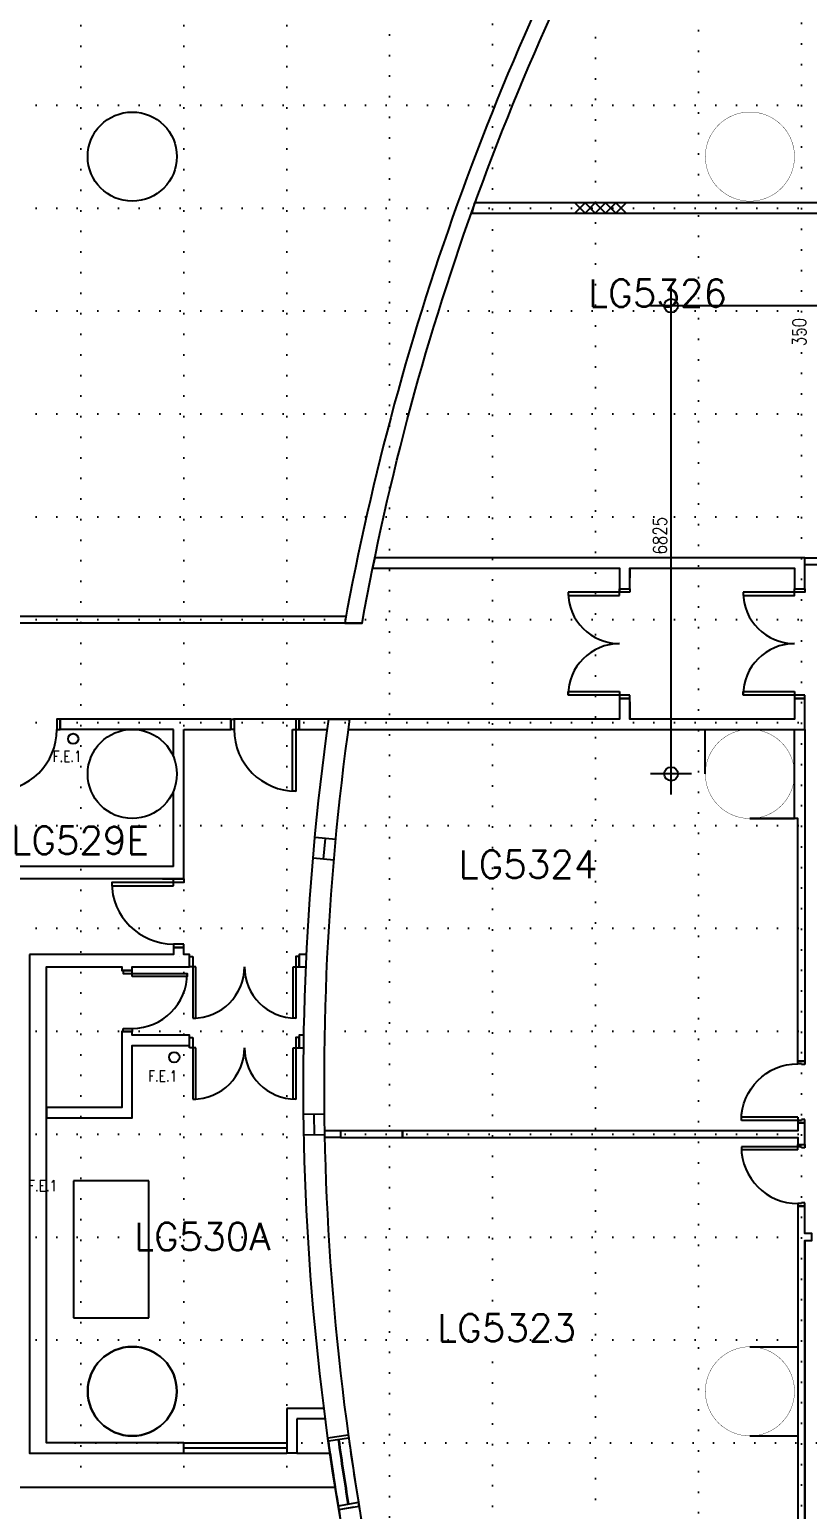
# Model space of a CAD drawing. Header units: millimetres. Extents: x -164841 to 156300, y -101000 to 60475.
# Drawn here: x -103496 to -92163, y 5079 to 26651 of the extents above; entities that cross this region are included whole.
import ezdxf

# ---------------------------------------------------------------- set-up
doc = ezdxf.new("R2010")
doc.units = ezdxf.units.MM
doc.header["$LTSCALE"] = 1200
doc.linetypes.add('s2103a$0$DOT', pattern=[0.25, 0, -0.25])
doc.linetypes.add('s2103a$0$LG5plan$0$HIDDEN', pattern=[0.375, 0.25, -0.125])
for name, color, linetype in [('s2103a$0$12', 7, 'Continuous'), ('s2103a$0$20', 7, 'Continuous'), ('s2103a$0$23', 7, 'Continuous'), ('s2103a$0$4', 7, 'Continuous'), ('s2103a$0$6', 7, 'Continuous'), ('s2103a$0$A-WallExt', 3, 'Continuous'), ('s2103a$0$dr-lib', 7, 'Continuous'), ('s2103a$0$dr-new', 2, 'Continuous'), ('s2103a$0$fence', 1, 'Continuous'), ('s2103a$0$L1', 1, 'Continuous'), ('s2103a$0$LG5$0$20', 7, 'Continuous'), ('s2103a$0$LG5$0$23', 7, 'Continuous'), ('s2103a$0$LG5$0$New partition', 7, 'Continuous'), ('s2103a$0$LG5$0$ROOM-NO', 4, 'Continuous'), ('s2103a$0$LG5-future-partition', 7, 'Continuous'), ('s2103a$0$LG5plan$0$A-glaz', 1, 'Continuous'), ('s2103a$0$LG5plan$0$A-WallExt', 3, 'Continuous'), ('s2103a$0$LG5plan$0$buila', 14, 's2103a$0$LG5plan$0$HIDDEN'), ('s2103a$0$LG5plan$0$fence', 1, 'Continuous'), ('s2103a$0$LG5plan$0$stru', 2, 'Continuous'), ('s2103a$0$LG5plan$0$wal', 3, 'Continuous'), ('s2103a$0$New partition', 7, 'Continuous'), ('s2103a$0$o-ht-lib', 7, 'Continuous'), ('s2103a$0$ROOM-NO', 4, 'Continuous'), ('s2103a$0$Wal', 4, 'Continuous'), ('s2103a$0$walc', 1, 'Continuous')]:
    doc.layers.add(name, color=color, linetype=linetype)
doc.styles.add('s2103a$0$LG5$0$STANDARD', font='SIMPLEX')
doc.styles.add('s2103a$0$STANDARD', font='SIMPLEX')
doc.styles.add('s2103a$0$txt1LG5$0$ROMANS', font='romans', dxfattribs={"width": 0.9})

# ---------------------------------------------------------------- blocks, each defined once
blk = doc.blocks.new('s2103a$0$DR825')
for p, q in [((818.5, 100), (818.5, 925)), ((862.5, 100), (862.5, 925)), ((0, 100), (0, 0)), ((37.5, 100), (0, 100)), ((0, 0), (50, 0)), ((37.5, 50), (37.5, 100)), ((50, 50), (37.5, 50)), ((50, 0), (50, 50)), ((818.5, 100), (862.5, 100)), ((850, 50), (862.5, 50)), ((850, 0), (850, 50)), ((900, 0), (850, 0)), ((862.5, 100), (900, 100)), ((862.5, 50), (862.5, 100)), ((900, 100), (900, 0))]:
    blk.add_line(p, q)
blk.add_arc((862.5, 100), 825, 90, 180)

msp = doc.modelspace()

# ---------------------------------------------------------------- linework, layer by layer
at = {"color": 0, "ltscale": 0.4}
for p, q in [((-98651, 18000), (-101053, 18000)), ((-98834, 16600), (-100523, 16600))]:
    msp.add_line(p, q, dxfattribs=at)
msp.add_lwpolyline([(-98965, 10500), (-98065, 10500), (-98065, 10600), (-98965, 10600)], close=True, dxfattribs=at)
for centre in [(-102861, 16313), (-101388, 11670)]:
    msp.add_circle(centre, 75)
at = {"layer": 's2103a$0$12', "color": 2, "linetype": 'Continuous'}
for p, q in [((-94150, 15500), (-94150, 22925)), ((-91125, 22625), (-94450, 22625)), ((-93850, 15800), (-94450, 15800))]:
    msp.add_line(p, q, dxfattribs=at)
for centre in [(-94150, 22625), (-94150, 15800)]:
    msp.add_circle(centre, 100, dxfattribs=at)
at = {"layer": 's2103a$0$20', "color": 14, "linetype": 'Continuous'}
msp.add_line((-99150, 6123), (-98853, 6167), dxfattribs=at)
at = {"layer": 's2103a$0$23', "color": 14, "linetype": 'Continuous'}
msp.add_line((-98992, 5079), (-98768, 5116), dxfattribs=at)
for points in [[(-99150, 6123), (-98854, 6167), (-98847, 6116), (-99143, 6073)], [(-98992, 5079), (-98696, 5128), (-98704, 5178), (-99000, 5128)]]:
    msp.add_lwpolyline(points, close=True, dxfattribs=at)
for radius, start, end in [(38004, 187.9046, 189.4211), (37860, 187.9033, 189.345), (37850, 187.9031, 189.345), (37705, 187.9017, 189.3447), (37706, 189.4211, 190.2698)]:
    msp.add_arc((-61500, 11300), radius, start, end, dxfattribs=at)
at = {"layer": 's2103a$0$4', "linetype": 's2103a$0$DOT'}
for p, q in [((-102750, 5405), (-102750, 40550)), ((-101250, 5405), (-101250, 40550)), ((-99750, 5405), (-99750, 40550)), ((-98250, 2868), (-98250, 40550)), ((-96750, 2124), (-96750, 40550)), ((-95250, 2528), (-95250, 40550)), ((-93750, 2931), (-93750, 40550)), ((-92250, 3335), (-92250, 40550)), ((-128910, 25550), (-30000, 25550)), ((-128910, 24050), (-30000, 24050)), ((-128910, 22550), (-30000, 22550)), ((-128910, 21050), (-30000, 21050)), ((-128910, 19550), (-30000, 19550)), ((-128910, 18050), (-30000, 18050)), ((-128910, 16550), (-30000, 16550)), ((-128910, 15050), (-81750, 15050)), ((-128910, 13550), (-81750, 13550)), ((-128910, 12050), (-81750, 12050)), ((-128910, 10550), (-80325, 10550)), ((-128910, 9050), (-80325, 9050)), ((-128910, 7550), (-80325, 7550)), ((-80325, 6050), (-103250, 6050))]:
    msp.add_line(p, q, dxfattribs=at)
at = {"layer": 's2103a$0$6', "color": 3, "linetype": 'Continuous'}
for p, q in [((-99034, 14847), (-99336, 14875)), ((-99213, 14559), (-99185, 14861)), ((-99062, 14545), (-99364, 14573)), ((-99199, 10843), (-99502, 10838)), ((-99346, 10537), (-99351, 10841)), ((-99194, 10540), (-99498, 10535))]:
    msp.add_line(p, q, dxfattribs=at)
at = {"layer": 's2103a$0$6', "color": 12, "linetype": 'Continuous', "const_width": 5}
for points in [[(-92350, 24800, 1), (-93650, 24800, 1)], [(-92350, 15800, 1), (-93650, 15800, 1)], [(-92350, 6800, 1), (-93650, 6800, 1)]]:
    msp.add_lwpolyline(points, format="xyb", close=True, dxfattribs=at)
at = {"layer": 's2103a$0$A-WallExt'}
msp.add_line((-99206, 6550), (-99750, 6550), dxfattribs=at)
for points in [[(-98199, 1423, -0.100842), (-99137, 16600), (-98834, 16600, 0.099117), (-97986, 1791, 0.099117)], [(-99119, 5900, 0.030032), (-98199, 1423)]]:
    msp.add_lwpolyline(points, format="xyb", dxfattribs=at)
at = {"layer": 's2103a$0$dr-lib'}
for p, q in [((-94900, 18450), (-95650, 18450)), ((-95650, 18450), (-95650, 18400)), ((-95650, 18400), (-94900, 18400)), ((-94900, 18450), (-94900, 18500)), ((-94750, 18450), (-94900, 18450)), ((-94750, 18450), (-94900, 18450)), ((-94900, 18400), (-94900, 18450)), ((-94750, 18450), (-94900, 18450)), ((-94750, 18500), (-94750, 18450)), ((-93100, 18450), (-93100, 18400)), ((-95650, 16950), (-95650, 17000)), ((-95650, 17000), (-94900, 17000)), ((-94900, 16950), (-95650, 16950)), ((-94900, 17000), (-94900, 16950)), ((-94750, 16950), (-94900, 16950)), ((-94900, 16950), (-94900, 16900)), ((-94750, 16900), (-94900, 16900)), ((-94900, 16900), (-94750, 16900)), ((-94750, 16900), (-94750, 16950)), ((-93100, 16950), (-93100, 17000)), ((-93100, 17000), (-92350, 17000)), ((-92350, 16950), (-93100, 16950)), ((-92350, 17000), (-92350, 16950)), ((-92200, 16950), (-92350, 16950)), ((-92350, 16950), (-92350, 16900)), ((-92200, 16900), (-92350, 16900)), ((-92350, 16900), (-92200, 16900)), ((-92200, 16900), (-92200, 16950)), ((-103050, 16600), (-103100, 16600)), ((-103100, 16600), (-103100, 16450)), ((-103100, 16450), (-103050, 16450)), ((-103050, 16600), (-103050, 16450)), ((-103050, 16450), (-103050, 16600)), ((-103050, 16450), (-103050, 16600)), ((-103050, 16450), (-103050, 16600)), ((-100566, 16600), (-100516, 16600)), ((-100566, 16450), (-100566, 16600)), ((-100566, 16450), (-100566, 16600)), ((-100566, 16450), (-100566, 16600)), ((-100566, 16600), (-100516, 16600)), ((-100566, 16450), (-100566, 16600)), ((-100566, 16600), (-100566, 16450)), ((-100516, 16450), (-100566, 16450)), ((-100516, 16450), (-100566, 16450)), ((-100516, 16600), (-100516, 16450)), ((-100516, 16600), (-100516, 16450)), ((-99566, 16450), (-99566, 16600)), ((-101250, 14270), (-106150, 14270)), ((-101250, 13320), (-101400, 13320)), ((-101400, 13320), (-101400, 13270)), ((-101250, 13320), (-101400, 13320)), ((-101400, 13320), (-101400, 13270)), ((-101400, 13270), (-101250, 13270)), ((-101400, 13270), (-101250, 13270)), ((-101400, 13270), (-101250, 13270)), ((-101400, 13270), (-101250, 13270)), ((-101250, 13270), (-101250, 13320)), ((-101250, 13270), (-101250, 13320)), ((-99566, 13170), (-99566, 12990)), ((-99566, 13170), (-99566, 13170)), ((-101116, 13140), (-101116, 12990)), ((-101074, 12990), (-101116, 12990)), ((-101116, 12990), (-101116, 12240)), ((-101074, 12240), (-101074, 12990)), ((-99657, 12990), (-99616, 12990)), ((-99657, 12240), (-99657, 12990)), ((-99616, 12990), (-99616, 12240)), ((-101116, 12240), (-101074, 12240)), ((-99616, 12240), (-99657, 12240)), ((-101116, 11960), (-101116, 11810)), ((-99566, 11990), (-99566, 11810)), ((-99566, 11990), (-99566, 11990)), ((-101074, 11810), (-101116, 11810)), ((-101116, 11810), (-101116, 11060)), ((-101074, 11060), (-101074, 11810)), ((-99657, 11810), (-99616, 11810)), ((-99657, 11060), (-99657, 11810)), ((-99616, 11810), (-99616, 11060)), ((-101116, 11060), (-101074, 11060)), ((-99616, 11060), (-99657, 11060))]:
    msp.add_line(p, q, dxfattribs=at)
for points in [[(-93100, 18400), (-92350, 18400), (-92350, 18450), (-92350, 18500), (-92200, 18500), (-92200, 18450), (-92350, 18450), (-93100, 18450)], [(-103500, 13170), (-103500, 5900), (-101250, 5900), (-101250, 6050), (-103250, 6050), (-103250, 12990), (-102150, 12990), (-102150, 12936), (-102000, 12936), (-102000, 12990), (-101166, 12990), (-101166, 13170), (-101250, 13170), (-101250, 13270), (-101400, 13270), (-101400, 13170), (-103500, 13170)], [(-99566, 13170), (-99566, 13170)], [(-99566, 11990), (-99566, 11990)]]:
    msp.add_lwpolyline(points, dxfattribs=at)
for points in [[(-103050, 16600), (-103100, 16600), (-103100, 16450), (-103050, 16450)], [(-99666, 16450), (-99616, 16450), (-99616, 15550), (-99666, 15550)], [(-99666, 16450), (-99616, 16450), (-99616, 15550), (-99666, 15550)], [(-99566, 16600), (-99616, 16600), (-99616, 16450), (-99566, 16450)], [(-99566, 16600), (-99616, 16600), (-99616, 16450), (-99566, 16450)], [(-101250, 14270), (-101250, 14220), (-101400, 14220), (-101400, 14270)], [(-101250, 14270), (-101250, 14220), (-101400, 14220), (-101400, 14270)], [(-101400, 14170), (-101400, 14220), (-102300, 14220), (-102300, 14170)], [(-101400, 14170), (-101400, 14220), (-102300, 14220), (-102300, 14170)], [(-99657, 12990), (-99616, 12990), (-99616, 12240), (-99657, 12240)], [(-99566, 13140), (-99616, 13140), (-99616, 12990), (-99566, 12990)], [(-99616, 12990), (-99566, 12990), (-99566, 13140), (-99616, 13140)], [(-102000, 12847), (-102000, 12891), (-101200, 12891), (-101200, 12847)], [(-99566, 11960), (-99616, 11960), (-99616, 11810), (-99566, 11810)], [(-99616, 11810), (-99566, 11810), (-99566, 11960), (-99616, 11960)], [(-99657, 11810), (-99616, 11810), (-99616, 11060), (-99657, 11060)]]:
    msp.add_lwpolyline(points, close=True, dxfattribs=at)
for centre, radius, start, end in [((-94900, 18450), 750, 180, 270), ((-92350, 18450), 750, 180, 270), ((-94900, 16950), 750, 90, 180), ((-92350, 16950), 750, 90, 180), ((-104000, 16450), 900, 270, 0), ((-104000, 16450), 900, 270, 0), ((-99616, 16450), 900, 180, 270), ((-99616, 16450), 900, 180, 270), ((-101400, 14220), 900, 180, 270), ((-101400, 14220), 900, 180, 270), ((-101116, 12990), 750, 270, 0), ((-101116, 12990), 750, 270, 0), ((-99616, 12990), 750, 180, 270), ((-99616, 12990), 750, 180, 270), ((-102000, 12891), 800, 270, 0), ((-101116, 11810), 750, 270, 0), ((-101116, 11810), 750, 270, 0), ((-99616, 11810), 750, 180, 270), ((-99616, 11810), 750, 180, 270)]:
    msp.add_arc(centre, radius, start, end, dxfattribs=at)
at = {"layer": 's2103a$0$dr-new'}
for p, q in [((-101560, 14270), (-101430, 14270)), ((-101430, 14270), (-101250, 14270)), ((-101316, 13140), (-101316, 13140)), ((-101166, 13140), (-101116, 13140)), ((-101166, 12990), (-101166, 13140)), ((-101116, 12990), (-101166, 12990)), ((-101165, 13110), (-101165, 13110)), ((-102133, 12047), (-102133, 12091)), ((-102133, 12091), (-102000, 12091)), ((-102133, 12047), (-102133, 12091)), ((-102133, 12091), (-102000, 12091)), ((-102000, 12091), (-102000, 12047)), ((-102000, 12091), (-102000, 12047)), ((-102000, 12047), (-102133, 12047)), ((-102000, 12047), (-102133, 12047)), ((-102000, 12047), (-102133, 12047)), ((-102000, 12047), (-102133, 12047)), ((-102133, 12047), (-102000, 12047)), ((-101166, 11960), (-101116, 11960)), ((-101166, 11810), (-101166, 11960)), ((-101165, 11930), (-101165, 11930)), ((-101116, 11810), (-101166, 11810)), ((-92200, 11613), (-92300, 11613)), ((-98965, 10600), (-98965, 10500)), ((-98065, 10600), (-98065, 10500)), ((-92200, 9500), (-92300, 9500))]:
    msp.add_line(p, q, dxfattribs=at)
for points in [[(-102133, 12936), (-102133, 12891), (-102000, 12891), (-102000, 12936)], [(-102000, 12847), (-102000, 12891), (-101200, 12891), (-101200, 12847)]]:
    msp.add_lwpolyline(points, close=True, dxfattribs=at)
msp.add_arc((-102000, 12891), 800, 270, 0, dxfattribs=at)
at = {"layer": 's2103a$0$fence', "linetype": 'ByBlock'}
msp.add_line((-99600, 5900), (-99119, 5900), dxfattribs=at)
at = {"layer": 's2103a$0$L1'}
for p, q in [((-95553, 23975), (-95403, 24125)), ((-95403, 23975), (-95553, 24125)), ((-95253, 23975), (-95403, 24125)), ((-95403, 23975), (-95253, 24125)), ((-95103, 23975), (-95253, 24125)), ((-95253, 23975), (-95103, 24125)), ((-94953, 23975), (-95103, 24125)), ((-95103, 23975), (-94953, 24125)), ((-94803, 23975), (-94953, 24125)), ((-94953, 23975), (-94803, 24125))]:
    msp.add_line(p, q, dxfattribs=at)
at = {"layer": 's2103a$0$LG5$0$20', "color": 14, "linetype": 'Continuous'}
msp.add_line((-99150, 6123), (-98853, 6167), dxfattribs=at)
at = {"layer": 's2103a$0$LG5$0$23', "color": 14, "linetype": 'Continuous'}
msp.add_line((-98992, 5079), (-98768, 5116), dxfattribs=at)
for points in [[(-99150, 6123), (-98854, 6167), (-98847, 6116), (-99143, 6073)], [(-98992, 5079), (-98696, 5128), (-98704, 5178), (-99000, 5128)]]:
    msp.add_lwpolyline(points, close=True, dxfattribs=at)
for radius, start, end in [(37860, 187.9033, 189.345), (37850, 187.9031, 189.345), (37705, 187.9017, 189.3447), (37706, 189.4211, 190.2698)]:
    msp.add_arc((-61500, 11300), radius, start, end, dxfattribs=at)
at = {"layer": 's2103a$0$LG5$0$New partition'}
for p, q in [((-94900, 18700), (-94900, 18450)), ((-94900, 16850), (-94900, 16600)), ((-94750, 16850), (-94750, 16600)), ((-93650, 15800), (-93650, 16450)), ((-98965, 10600), (-99199, 10600)), ((-98965, 10500), (-99197, 10500)), ((-93000, 7450), (-92300, 7450)), ((-93000, 6150), (-92300, 6150))]:
    msp.add_line(p, q, dxfattribs=at)
at = {"layer": 's2103a$0$LG5$0$New partition', "color": 0, "ltscale": 0.4}
msp.add_line((-92200, 9000), (-92200, 3348), dxfattribs=at)
at = {"layer": 's2103a$0$LG5$0$New partition'}
for points in [[(-97050, 23975), (-90825, 23975), (-90825, 23785), (-90675, 23785), (-90675, 24125), (-97014, 24125)], [(-98498, 18800), (-94900, 18800), (-94900, 18500), (-94750, 18500), (-94750, 18800), (-92350, 18800), (-92350, 18500), (-92200, 18500), (-92200, 18950), (-98467, 18950), (-98498, 18800)], [(-98855, 16450), (-92200, 16450), (-92200, 16900), (-92350, 16900), (-92350, 16600), (-94750, 16600), (-94750, 16900), (-94900, 16900), (-94900, 16600), (-98834, 16600)], [(-98065, 10500), (-92300, 10500), (-92300, 10400), (-92200, 10400), (-92200, 10713), (-92300, 10713), (-92300, 10600), (-98065, 10600)]]:
    msp.add_lwpolyline(points, close=True, dxfattribs=at)
for points in [[(-94750, 18800), (-94750, 18659)], [(-92200, 18950), (-91825, 18950), (-91825, 18850), (-92200, 18850)], [(-92200, 16450), (-92200, 11613), (-92300, 11613), (-92300, 15150), (-93000, 15150)], [(-92200, 3308), (-92200, 9000), (-92100, 9000), (-92100, 9100), (-92200, 9100), (-92200, 9500), (-92300, 9500), (-92300, 3321)]]:
    msp.add_lwpolyline(points, dxfattribs=at)
at = {"layer": 's2103a$0$LG5-future-partition'}
msp.add_lwpolyline([(-98905, 18000), (-105698, 18000), (-105698, 18100), (-98887, 18100)], dxfattribs=at)
at = {"layer": 's2103a$0$LG5plan$0$A-glaz'}
for p, q in [((-101758, 9870), (-102858, 9870)), ((-102858, 9870), (-102858, 7870)), ((-101758, 7870), (-101758, 9870)), ((-102858, 7870), (-101758, 7870))]:
    msp.add_line(p, q, dxfattribs=at)
at = {"layer": 's2103a$0$LG5plan$0$A-WallExt'}
msp.add_lwpolyline([(-98905, 18000), (-98651, 18000, -0.08593), (-94236, 30100), (-94453, 30224, 0.084352)], format="xyb", close=True, dxfattribs=at)
for points in [[(-101250, 16450), (-100566, 16450), (-100566, 16600), (-101400, 16600)], [(-99137, 16600), (-99566, 16600), (-99566, 16450), (-99158, 16450)]]:
    msp.add_lwpolyline(points, dxfattribs=at)
msp.add_lwpolyline([(-103250, 10786), (-102000, 10786), (-102000, 11840), (-101166, 11840), (-101166, 11990), (-102000, 11990), (-102000, 12047), (-102150, 12047), (-102150, 10936), (-103250, 10936)], close=True, dxfattribs=at)
at = {"layer": 's2103a$0$LG5plan$0$buila', "ltscale": 5}
msp.add_line((-122175, 5405), (-99044, 5405), dxfattribs=at)
at = {"layer": 's2103a$0$LG5plan$0$fence'}
msp.add_line((-129125, 5405), (-99070, 5405), dxfattribs=at)
at = {"layer": 's2103a$0$LG5plan$0$stru', "linetype": 'Continuous'}
for centre in [(-102000, 24800), (-102000, 24800), (-102000, 15800), (-102000, 6800)]:
    msp.add_circle(centre, 650, dxfattribs=at)
for start, end in [(0, 180), (180, 0)]:
    msp.add_arc((-102000, 6800), 650, start, end, dxfattribs=at)
at = {"layer": 's2103a$0$LG5plan$0$wal'}
for p, q in [((-101400, 16050), (-101400, 16450)), ((-101400, 16050), (-101400, 16400)), ((-101250, 16600), (-101250, 16600)), ((-101250, 14270), (-101250, 16450)), ((-101400, 15230), (-101400, 15550)), ((-101400, 15001), (-101400, 15550)), ((-101400, 14450), (-101400, 15550)), ((-101400, 14450), (-104050, 14450))]:
    msp.add_line(p, q, dxfattribs=at)
for points in [[(-101250, 16600), (-103050, 16600)], [(-101400, 16450), (-103050, 16450)]]:
    msp.add_lwpolyline(points, dxfattribs=at)
at = {"layer": 's2103a$0$New partition'}
for p, q in [((-93650, 15800), (-93650, 16450)), ((-93000, 15150), (-92350, 15150))]:
    msp.add_line(p, q, dxfattribs=at)
at = {"layer": 's2103a$0$o-ht-lib', "color": 0, "ltscale": 0.4}
msp.add_line((-92350, 15150), (-92350, 16450), dxfattribs=at)
at = {"layer": 's2103a$0$Wal'}
for p, q in [((-99750, 6550), (-99750, 5900)), ((-99600, 6400), (-99600, 5900)), ((-99187, 6400), (-99600, 6400)), ((-99600, 5900), (-99750, 5900))]:
    msp.add_line(p, q, dxfattribs=at)
for points in [[(-99460, 13170), (-99566, 13170), (-99566, 12990), (-99469, 12990)], [(-99500, 11990), (-99566, 11990), (-99566, 11810), (-99502, 11810)]]:
    msp.add_lwpolyline(points, dxfattribs=at)
at = {"layer": 's2103a$0$walc', "linetype": 'Continuous'}
for p, q in [((-101250, 6050), (-99750, 6050)), ((-101250, 5975), (-99750, 5975)), ((-101250, 5900), (-99750, 5900))]:
    msp.add_line(p, q, dxfattribs=at)

# ---------------------------------------------------------------- block references
at = {"layer": 's2103a$0$dr-new', "xscale": -1, "rotation": 90}
msp.add_blockref('s2103a$0$DR825', (-92200, 11613), dxfattribs=at)
at = {"layer": 's2103a$0$dr-new', "rotation": 90}
msp.add_blockref('s2103a$0$DR825', (-92200, 9500), dxfattribs=at)

# ---------------------------------------------------------------- texts
at = {"style": 's2103a$0$txt1LG5$0$ROMANS', "width": 0.8}
for p in [(-103160, 15975), (-101768, 11315), (-103516, 9718)]:
    msp.add_attdef('F.E.1', p, 'F.E.', height=160, dxfattribs=at)
at = {"layer": 's2103a$0$12', "color": 2, "linetype": 'Continuous', "style": 's2103a$0$STANDARD', "width": 0.8}
for s, p in [('350', (-92180, 22036)), ('6825', (-94210, 18999))]:
    msp.add_text(s, height=200, rotation=90, dxfattribs=at).set_placement(p)
at = {"layer": 's2103a$0$LG5$0$ROOM-NO', "style": 's2103a$0$LG5$0$STANDARD'}
for s, p in [('LG529E', (-103764, 14632)), ('LG530A', (-101975, 8856))]:
    msp.add_text(s, height=400, dxfattribs=at).set_placement(p)
at = {"layer": 's2103a$0$ROOM-NO', "style": 's2103a$0$LG5$0$STANDARD'}
for s, p in [('LG5326', (-95358, 22609)), ('LG5324', (-97246, 14282)), ('LG5323', (-97558, 7525))]:
    msp.add_text(s, height=400, dxfattribs=at).set_placement(p)

doc.saveas('drawing.dxf')
